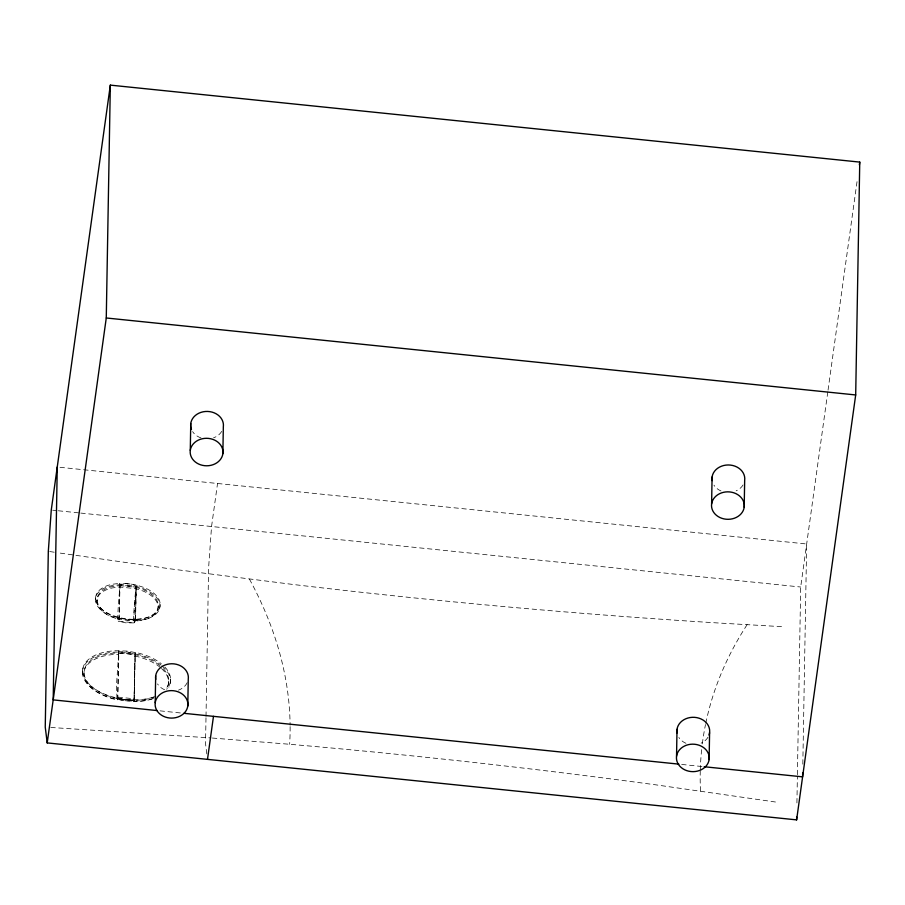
<?xml version="1.0" encoding="UTF-8"?>
<svg xmlns="http://www.w3.org/2000/svg" width="905" height="905" viewBox="0 0 905 905"><rect width="100%" height="100%" fill="white"/><g stroke="black" fill="none" stroke-linecap="round" stroke-linejoin="round"><path stroke-width="0.68" stroke-dasharray="4.53 3.39" d="M159.789 665.514A42.648 23.168 7.9 0 0 137.775 655.265L126.824 653.353L115.851 653.014A42.648 23.168 7.9 0 0 84.063 672.291L83.871 673.648A42.648 23.168 7.9 0 0 114.878 699.361L117.684 699.859L118.668 653.105L134.958 654.779L134.166 700.165L133.668 700.99L125.456 700.832L116.96 699.18L116.507 684.893L118.668 653.105M119.652 587.006C117.424 581.236 139.743 583.533 135.954 588.669L135.388 621.101L142.583 620.208A30.838 16.754 7.9 0 0 143.092 591.044L135.954 588.669L119.652 587.006L112.458 587.899A30.838 16.754 7.9 0 0 111.948 617.063L119.087 619.427L119.845 585.592M117.684 699.859L118.86 651.736L127.017 651.985L135.15 653.41L133.974 701.533L136.802 701.613A42.648 23.168 7.9 0 0 153.556 698.479M120.037 584.268L119.087 619.427M133.974 701.533L135.377 652.55M135.569 619.789L136.135 587.255L134.076 613.567L134.302 622.821L118.012 621.147L119.279 618.115M136.327 585.942L135.388 621.101M205.989 717.789L205.537 743.605L206.838 754.114M206.012 716.375L208.603 567.808L211.555 526.506L217.539 483.485M796.92 802.939L797.384 776.117M797.407 774.714L800.687 587.017L827.86 391.514M802.826 764.148L806.66 543.995L57.253 467.025M153.522 698.366A44.3 24.073 7.9 0 1 137.402 701.171L125.999 700.821L114.618 698.83A44.3 24.073 7.9 0 1 82.423 672.121L82.604 670.752A44.3 24.073 7.9 0 1 115.625 650.74L127.028 651.08L138.408 653.082A44.3 24.073 7.9 0 1 161.271 663.716M95.444 599.37L95.625 598.013M96.892 600.909L97.084 599.54M119.234 584.743A40.092 21.788 7.9 0 1 136.779 586.542L144.11 588.985A32.489 17.648 7.9 0 1 143.578 619.71L136.18 620.626A34.514 18.756 7.9 0 1 118.645 618.828L111.304 616.396A32.489 17.648 7.9 0 1 111.847 585.671L119.234 584.743L119.426 583.386A40.092 21.788 7.9 0 1 136.96 585.184L144.302 587.617A32.489 17.648 7.9 0 1 143.771 618.341L136.372 619.269A34.514 18.756 7.9 0 1 118.838 617.459L111.496 615.027A32.489 17.648 7.9 0 1 112.028 584.302L119.426 583.386M118.645 618.828L118.838 617.459M118.476 652.188L118.657 650.831M118.86 651.736L118.476 654.462L115.659 654.383A42.648 23.168 7.9 0 0 83.871 673.648M117.65 699.361L117.842 697.993M136.779 586.542L136.96 585.184M136.18 620.626L136.372 619.269M134.37 701.081L134.551 699.712M158.149 607.198L158.341 605.83M159.981 605.999L160.174 604.642M168.59 682.347L168.782 680.99M170.423 681.16L170.615 679.791M828.052 390.112L857.42 178.885M134.076 622.878L126.055 622.889L118.227 621.249M781.524 626.645L720.493 623.126A4160.964 2260.679 7.9 0 1 292.439 584.392L170.253 568.849L58.011 552.785M50.793 727.462L211.023 737.937M212.358 738.039L289.645 744.272A4160.964 2260.679 7.9 0 1 656.521 784.94L778.458 802.441M52.671 510.194L56.891 510.624M58.305 510.771L79.391 512.943M80.794 513.078L800.687 587.017M118.069 697.133L134.359 698.807M160.049 710.855L181.136 713.027M681.68 764.431L702.778 766.592M49.707 551.552L56.63 552.57M134.766 656.136L137.583 656.634A42.648 23.168 7.9 0 1 160.558 667.675M163.307 668.761A42.648 23.168 7.9 0 1 165.819 689.044M156.079 696.183A42.648 23.168 7.9 0 1 136.994 700.255L126.01 699.916L115.059 698.004A42.648 23.168 7.9 0 1 84.063 672.291M221.702 431.402A16.403 13.745 1 0 1 213.546 437.816M200.989 437.918A16.403 13.745 1 0 1 192.607 431.617M187.211 682.642A16.403 13.745 1 0 1 178.466 690.142M164.62 689.746A16.403 13.745 1 0 1 157.538 683.942M743.039 484.944A16.403 13.745 1 0 1 736.161 490.849M721.025 490.963A16.403 13.745 1 0 1 713.943 485.159M707.959 737.27A16.403 13.745 1 0 1 701.092 743.175M685.945 743.288A16.403 13.745 1 0 1 678.863 737.485M700.504 791.072A902.5 490.34 7.9 0 1 700.255 771.298M700.289 769.985A902.5 490.34 7.9 0 1 701.714 749.08M702.314 743.887A902.5 490.34 7.9 0 1 705.504 724.532M705.776 723.242A902.5 490.34 7.9 0 1 747.123 624.665M249.429 579.098A881.04 478.677 7.9 0 1 290.109 725.233M290.12 726.602A881.04 478.677 7.9 0 1 289.645 744.272M82.423 672.121A44.3 24.073 7.9 0 1 115.433 652.098L126.836 652.448L138.216 654.439A44.3 24.073 7.9 0 1 161.079 665.085M162.074 665.91A44.3 24.073 7.9 0 1 168.816 687.257M161.463 668.478A42.648 23.168 7.9 0 1 167.04 688.23M164.925 667.087A44.3 24.073 7.9 0 1 166.633 689.237M153.714 696.997A44.3 24.073 7.9 0 1 137.594 699.803L126.191 699.463L114.811 697.472A44.3 24.073 7.9 0 1 82.604 670.752M119.483 591.531L118.974 597.243A35.238 1.946 -84.1 0 0 118.985 620.185L119.483 618.251L127.345 619.857L135.331 619.88L134.834 621.803A35.238 1.946 -84.1 0 1 134.822 598.872L135.92 587.288L128.001 585.852L120.071 585.614L112.65 586.531A30.838 16.754 7.9 0 0 112.141 615.694C121.824 619.529 132.515 620.762 142.764 618.839A30.838 16.754 7.9 0 0 143.273 589.675L135.92 587.232L120.06 585.659L119.483 591.531M134.166 700.165L125.953 700.006L117.876 698.49L134.166 700.165"/><path stroke-width="1.36" d="M57.253 467.025L53.191 699.882L157.232 710.572M47.207 742.903L106.27 317.983L110.331 85.127L859.75 162.097L855.689 394.953L796.615 819.873L47.207 742.903L45.25 727.145L48.316 551.349L51.268 510.047L110.331 85.127M155.208 702.687L155.671 675.82M190.276 450.362L190.751 423.495M187.788 706.036A16.403 13.745 1 0 0 164.993 691.714A16.403 13.745 1 0 0 161.712 715.335A16.403 13.745 1 0 0 187.788 706.036L188.263 679.169A16.403 13.745 1 0 0 171.724 663.761A16.403 13.745 1 0 0 155.739 679.406M222.868 453.71A16.403 13.745 1 0 0 200.073 439.389A16.403 13.745 1 0 0 196.781 463.021A16.403 13.745 1 0 0 222.868 453.71L223.331 426.843A16.403 13.745 1 0 0 205.367 411.492A16.403 13.745 1 0 0 191.475 429.423M676.544 756.229L677.008 729.362M711.613 503.904L712.077 477.037M709.124 759.578A16.403 13.745 1 0 0 686.329 745.256A16.403 13.745 1 0 0 683.037 768.877A16.403 13.745 1 0 0 709.124 759.578L709.588 732.711M744.193 507.252A16.403 13.745 1 0 0 721.398 492.931A16.403 13.745 1 0 0 718.117 516.551A16.403 13.745 1 0 0 744.193 507.252L744.668 480.385A16.403 13.745 1 0 0 728.129 464.966A16.403 13.745 1 0 0 712.144 480.623M796.615 819.873L796.672 817.045M802.678 772.61L802.599 776.852L704.181 766.739M207.494 759.363L213.478 716.341M859.365 164.891L859.75 162.097M106.27 317.983L855.689 394.953M183.941 713.31L678.874 764.137M677.076 732.948A16.403 13.745 1 0 1 694.486 717.337A16.403 13.745 1 0 1 709.011 735.052"/></g></svg>
